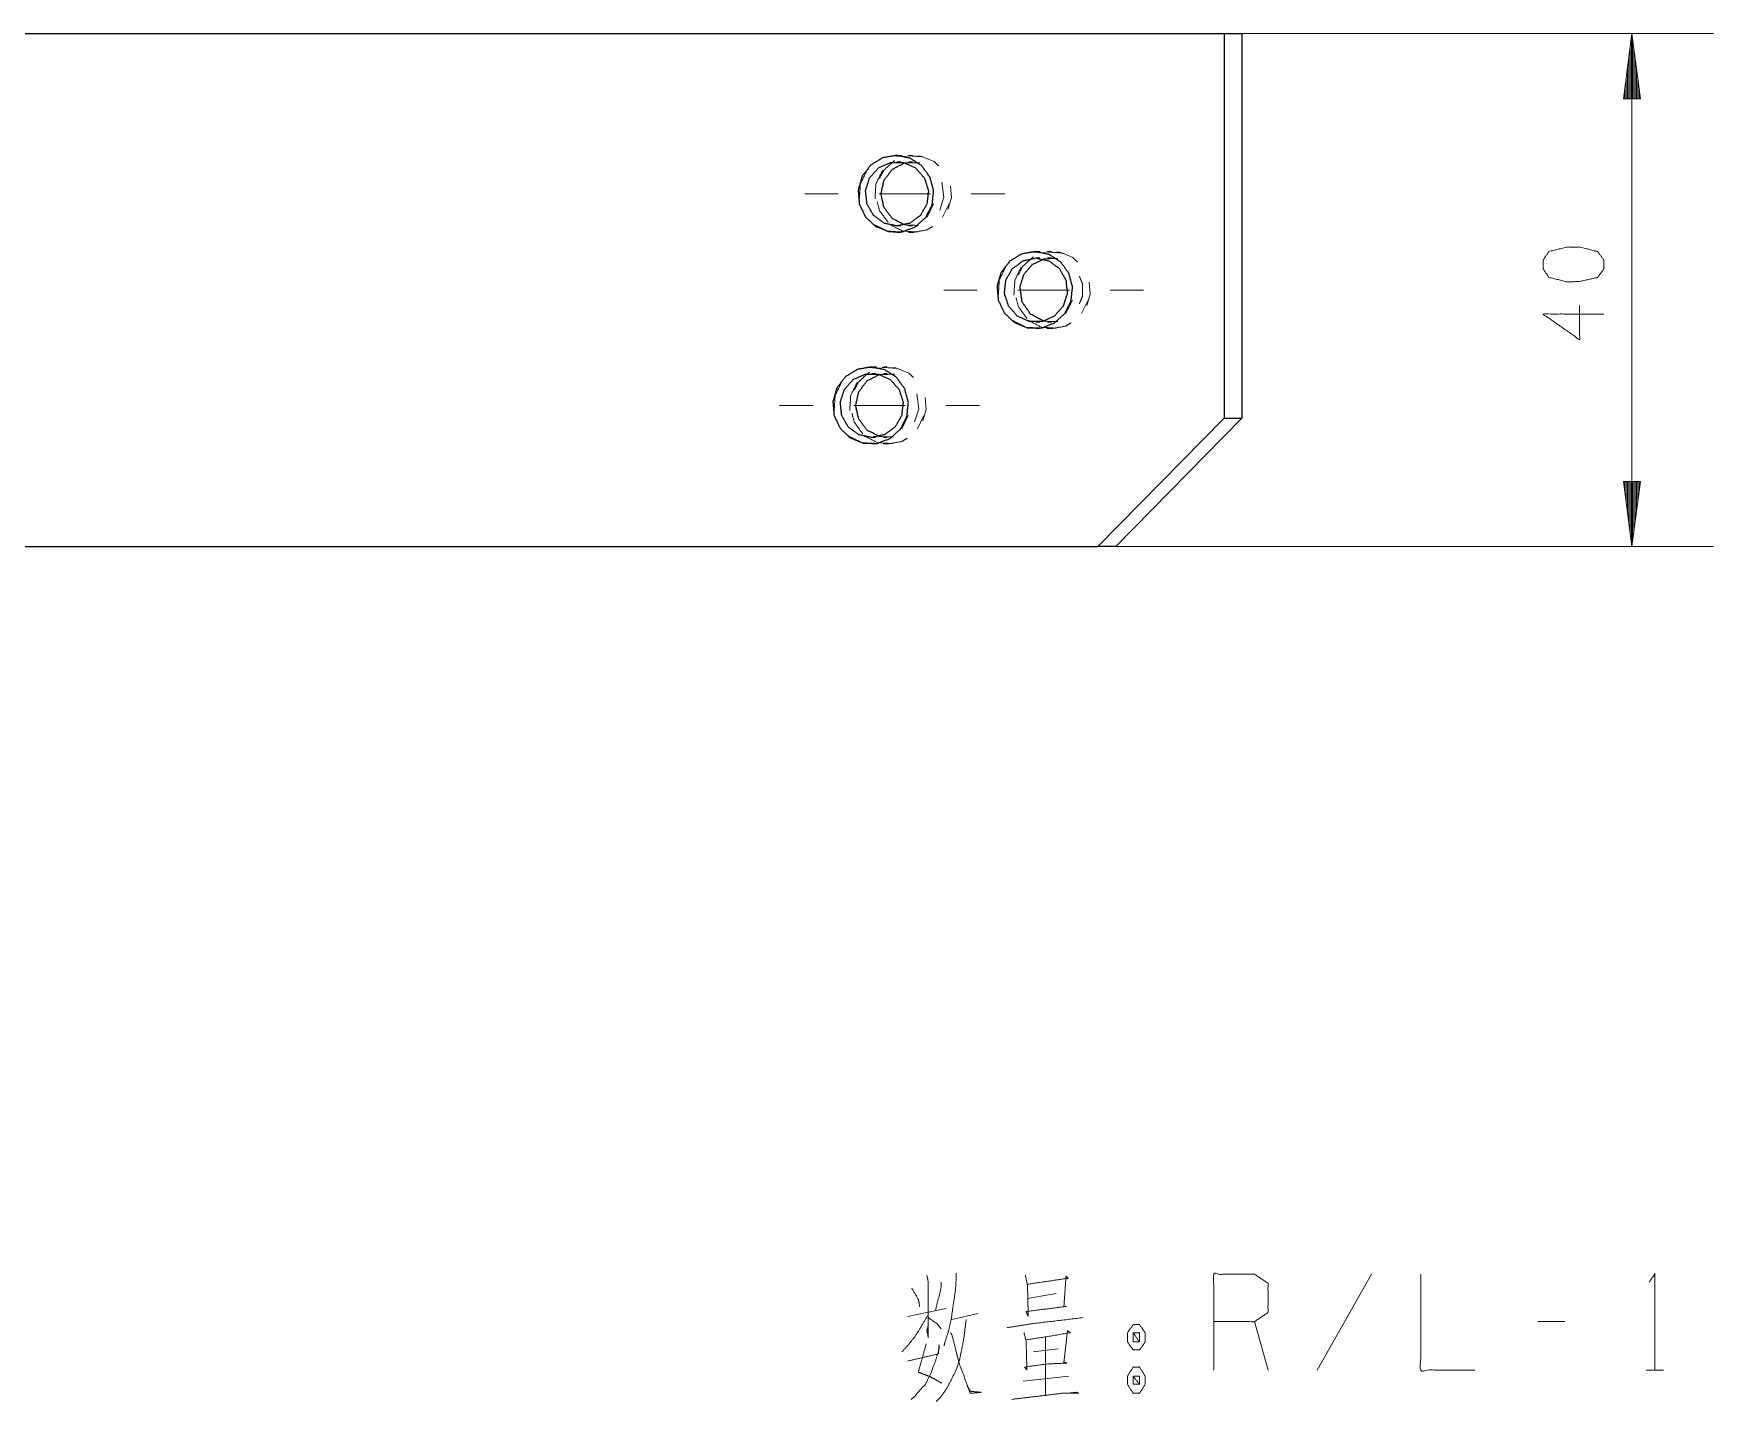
# Model space of a CAD drawing. Header units: millimetres. Extents: x 0 to 420, y 0 to 297.
# Drawn here: x 285.4 to 350.9, y 60.7 to 114 of the extents above; entities that cross this region are included whole.
import ezdxf

# ---------------------------------------------------------------- set-up
doc = ezdxf.new("R2010")
doc.units = ezdxf.units.MM
doc.layers.add('1', color=7, linetype='Continuous', true_color=0xffffff)

msp = doc.modelspace()

# ---------------------------------------------------------------- linework, layer by layer
at = {"layer": '1', "color": 30, "linetype": 'Continuous', "lineweight": 25}
for p, q in [((241.29, 114.036), (331.825, 114.036)), ((331.825, 114.036), (332.519, 114.036)), ((331.825, 114.036), (331.825, 99.036)), ((332.519, 114.036), (332.519, 99.036)), ((326.901, 94.036), (331.825, 99.036)), ((332.519, 99.036), (327.595, 94.036)), ((331.825, 99.036), (332.519, 99.036)), ((241.29, 94.036), (326.901, 94.036)), ((327.595, 94.036), (326.901, 94.036))]:
    msp.add_line(p, q, dxfattribs=at)
at = {"layer": '1', "color": 13, "linetype": 'Continuous', "lineweight": 18}
for p, q in [((331.825, 114.036), (350.902, 114.036)), ((347.727, 114.036), (347.393, 111.496)), ((348.062, 111.496), (347.727, 114.036)), ((347.727, 114.036), (347.727, 94.036)), ((347.651, 111.496), (347.651, 113.457)), ((347.702, 111.496), (347.702, 113.843)), ((347.753, 111.496), (347.753, 113.843)), ((347.803, 111.496), (347.803, 113.457)), ((347.549, 111.496), (347.549, 112.685)), ((347.6, 111.496), (347.6, 113.071)), ((347.854, 111.496), (347.854, 113.071)), ((347.905, 111.496), (347.905, 112.685)), ((347.499, 111.496), (347.499, 112.299)), ((347.956, 111.496), (347.956, 112.299)), ((347.393, 111.496), (348.062, 111.496)), ((347.397, 111.496), (347.397, 111.527)), ((347.397, 111.496), (347.397, 111.527)), ((347.448, 111.496), (347.448, 111.913)), ((348.007, 111.496), (348.007, 111.913)), ((348.057, 111.496), (348.057, 111.527)), ((348.057, 111.496), (348.057, 111.527)), ((347.393, 96.576), (347.727, 94.036)), ((348.062, 96.576), (347.393, 96.576)), ((347.397, 96.576), (347.397, 96.544)), ((347.397, 96.576), (347.397, 96.544)), ((347.448, 96.576), (347.448, 96.158)), ((347.499, 96.576), (347.499, 95.772)), ((347.549, 96.576), (347.549, 95.386)), ((347.6, 96.576), (347.6, 95)), ((347.651, 96.576), (347.651, 94.614)), ((347.702, 96.576), (347.702, 94.228)), ((347.727, 94.036), (348.062, 96.576)), ((347.753, 96.576), (347.753, 94.228)), ((347.803, 96.576), (347.803, 94.614)), ((347.854, 96.576), (347.854, 95)), ((347.905, 96.576), (347.905, 95.386)), ((347.956, 96.576), (347.956, 95.772)), ((348.007, 96.576), (348.007, 96.158)), ((348.057, 96.576), (348.057, 96.544)), ((348.057, 96.576), (348.057, 96.544)), ((326.901, 94.036), (350.902, 94.036))]:
    msp.add_line(p, q, dxfattribs=at)
at = {"layer": '1', "color": 43, "linetype": 'Continuous', "lineweight": 18}
for p, q in [((319.217, 109.036), (319.065, 109.036)), ((319.25, 109.286), (319.109, 109.286)), ((319.673, 109.036), (319.521, 109.036)), ((319.673, 109.286), (319.532, 109.286)), ((320.819, 108.241), (320.898, 107.655)), ((321.186, 107.629), (321.149, 108.092)), ((320.898, 107.655), (320.734, 107.154)), ((321.055, 107.183), (321.186, 107.629)), ((320.492, 107.397), (320.239, 106.875)), ((321.1, 107.397), (320.847, 106.875)), ((319.065, 106.536), (319.217, 106.536)), ((319.217, 106.286), (319.065, 106.286)), ((319.521, 106.536), (319.673, 106.536)), ((319.673, 106.286), (319.521, 106.286)), ((324.482, 105.536), (324.634, 105.536)), ((324.938, 105.536), (325.09, 105.536)), ((324.634, 105.286), (324.482, 105.286)), ((325.09, 105.286), (324.938, 105.286)), ((326.602, 103.879), (326.566, 104.342)), ((325.655, 103.125), (325.909, 103.647)), ((326.263, 103.125), (326.517, 103.647)), ((326.471, 103.433), (326.602, 103.879)), ((324.482, 102.786), (324.634, 102.786)), ((324.482, 102.536), (324.623, 102.536)), ((324.905, 102.536), (325.046, 102.536)), ((324.938, 102.786), (325.09, 102.786)), ((318.265, 101.036), (318.124, 101.036)), ((318.688, 101.036), (318.547, 101.036)), ((318.233, 100.786), (318.081, 100.786)), ((318.688, 100.786), (318.537, 100.786)), ((319.834, 99.991), (319.913, 99.405)), ((320.201, 99.379), (320.164, 99.842)), ((319.508, 99.147), (319.254, 98.625)), ((319.913, 99.405), (319.75, 98.904)), ((320.115, 99.147), (319.862, 98.625)), ((320.07, 98.933), (320.201, 99.379)), ((318.081, 98.286), (318.233, 98.286)), ((318.537, 98.286), (318.688, 98.286)), ((318.233, 98.036), (318.081, 98.036)), ((318.688, 98.036), (318.537, 98.036))]:
    msp.add_line(p, q, dxfattribs=at)
at = {"layer": '1', "color": 252, "linetype": 'Continuous', "lineweight": 18}
for p, q in [((316.779, 107.786), (315.472, 107.786)), ((323.266, 107.786), (321.96, 107.786)), ((320.889, 104.036), (322.195, 104.036)), ((327.377, 104.036), (328.683, 104.036)), ((315.794, 99.536), (314.487, 99.536)), ((322.282, 99.536), (320.975, 99.536))]:
    msp.add_line(p, q, dxfattribs=at)
at = {"layer": '1', "color": 95, "linetype": 'Continuous', "lineweight": 18}
for p, q in [((337.569, 65.664), (335.454, 61.924)), ((324.156, 64.72), (325.27, 64.916)), ((319.481, 64.011), (320.984, 64.326)), ((321.207, 63.893), (322.237, 64.129)), ((333.534, 61.924), (333.006, 63.814)), ((345.111, 63.814), (344.053, 63.814)), ((324.852, 63.224), (324.852, 60.94)), ((324.379, 62.633), (325.353, 62.751)), ((323.989, 61.491), (325.771, 61.688)), ((348.283, 61.924), (348.951, 61.924))]:
    msp.add_line(p, q, dxfattribs=at)
at = {"layer": '1', "color": 30, "linetype": 'Continuous', "lineweight": 25}
for points, knots in [([(317.553, 107.942), (317.708, 108.471), (318.04, 108.906), (318.505, 109.191), (319.04, 109.285), (319.573, 109.177), (320.031, 108.882), (320.352, 108.438), (320.495, 107.906), (320.438, 107.357), (320.19, 106.867), (319.784, 106.501), (319.276, 106.308), (318.733, 106.315), (318.229, 106.52), (317.832, 106.896), (317.596, 107.393), (317.553, 107.942)], [0, 0, 0.0592, 0.118137, 0.17675, 0.235149, 0.293557, 0.352189, 0.411148, 0.47036, 0.529622, 0.588709, 0.64748, 0.705964, 0.764337, 0.822835, 0.881629, 0.940732, 1, 1]), ([(317.841, 107.916), (317.895, 107.399), (318.151, 106.949), (318.565, 106.644), (319.065, 106.536), (319.566, 106.644), (319.98, 106.949), (320.236, 107.399), (320.29, 107.916), (320.132, 108.411), (319.789, 108.797), (319.321, 109.008), (318.81, 109.008), (318.342, 108.797), (317.999, 108.411), (317.841, 107.916)], [0, 0, 0.067164, 0.134087, 0.200595, 0.266796, 0.332997, 0.399505, 0.466428, 0.533592, 0.600673, 0.667393, 0.733719, 0.799875, 0.8662, 0.93292, 1, 1]), ([(319.369, 106.574), (318.89, 106.821), (318.56, 107.253), (318.442, 107.786), (318.56, 108.318), (318.89, 108.75), (319.369, 108.997)], [0, 0, 0.165675, 0.33242, 0.499999, 0.667579, 0.834322, 1, 1]), ([(322.969, 104.192), (323.124, 104.721), (323.457, 105.156), (323.922, 105.441), (324.457, 105.535), (324.989, 105.427), (325.447, 105.132), (325.769, 104.688), (325.911, 104.156), (325.854, 103.607), (325.606, 103.117), (325.201, 102.751), (324.692, 102.558), (324.149, 102.565), (323.645, 102.77), (323.249, 103.146), (323.013, 103.643), (322.969, 104.192)], [0, 0, 0.0592, 0.118137, 0.176751, 0.235151, 0.293557, 0.352191, 0.411148, 0.470361, 0.529624, 0.588709, 0.647481, 0.705965, 0.764337, 0.822836, 0.881629, 0.940734, 1, 1]), ([(325.706, 103.905), (325.653, 104.422), (325.397, 104.872), (324.983, 105.177), (324.482, 105.286), (323.981, 105.177), (323.567, 104.872), (323.311, 104.422), (323.258, 103.905), (323.416, 103.411), (323.758, 103.024), (324.226, 102.813), (324.738, 102.813), (325.206, 103.024), (325.548, 103.411), (325.706, 103.905)], [0, 0, 0.067166, 0.134087, 0.200598, 0.266799, 0.332997, 0.399507, 0.46643, 0.533595, 0.600674, 0.667396, 0.733722, 0.799875, 0.8662, 0.932921, 1, 1]), ([(323.865, 104.166), (324.015, 104.646), (324.34, 105.027), (324.786, 105.247)], [0, 0, 0.335118, 0.668532, 1, 1]), ([(324.786, 102.824), (324.274, 103.1), (323.942, 103.583), (323.865, 104.166)], [0, 0, 0.331267, 0.664853, 1, 1]), ([(316.568, 99.692), (316.723, 100.221), (317.056, 100.656), (317.521, 100.941), (318.055, 101.035), (318.588, 100.927), (319.046, 100.632), (319.368, 100.188), (319.51, 99.656), (319.453, 99.107), (319.205, 98.617), (318.799, 98.251), (318.291, 98.058), (317.748, 98.065), (317.244, 98.27), (316.848, 98.646), (316.612, 99.143), (316.568, 99.692)], [0, 0, 0.059199, 0.118137, 0.17675, 0.235148, 0.293557, 0.352189, 0.411148, 0.470359, 0.529622, 0.588709, 0.64748, 0.705964, 0.764336, 0.822835, 0.881629, 0.940732, 1, 1]), ([(316.856, 99.666), (316.91, 99.149), (317.166, 98.699), (317.58, 98.394), (318.081, 98.286), (318.581, 98.394), (318.996, 98.699), (319.251, 99.149), (319.305, 99.666), (319.147, 100.161), (318.804, 100.547), (318.337, 100.758), (317.825, 100.758), (317.357, 100.547), (317.015, 100.161), (316.856, 99.666)], [0, 0, 0.067164, 0.134087, 0.200596, 0.266797, 0.332997, 0.399506, 0.466429, 0.533594, 0.600673, 0.667393, 0.733719, 0.799875, 0.866201, 0.932922, 1, 1]), ([(318.384, 98.324), (317.905, 98.571), (317.575, 99.003), (317.457, 99.536), (317.575, 100.068), (317.905, 100.5), (318.385, 100.747)], [0, 0, 0.165673, 0.332421, 0.5, 0.66758, 0.834322, 1, 1])]:
    msp.add_open_spline(points, degree=1, knots=knots, dxfattribs=at)
at = {"layer": '1', "color": 43, "linetype": 'Continuous', "lineweight": 18}
for points, knots in [([(318.976, 109.079), (318.955, 109.071), (318.549, 108.704), (318.386, 108.383)], [0, 0, 0.025197, 0.612905, 1, 1]), ([(318.869, 109.271), (318.873, 109.273), (319.448, 109.234)], [0, 0, 0.006781, 1, 1]), ([(319.369, 108.997), (319.956, 109.002), (319.96, 109)], [0, 0, 0.992866, 1, 1]), ([(319.477, 109.271), (319.48, 109.273), (320.056, 109.234)], [0, 0, 0.006781, 1, 1]), ([(320.693, 108.877), (320.51, 109.051), (320.006, 109.257), (319.873, 109.258)], [0, 0, 0.271645, 0.856631, 1, 1]), ([(317.601, 107.591), (317.639, 108.174), (317.89, 108.692)], [0, 0, 0.503343, 1, 1]), ([(318.209, 107.591), (318.246, 108.174), (318.498, 108.692)], [0, 0, 0.503338, 1, 1]), ([(318.293, 107.483), (318.386, 107.134), (318.708, 106.69), (318.725, 106.679)], [0, 0, 0.388517, 0.978108, 1, 1]), ([(319.258, 106.298), (319.258, 106.298), (318.683, 106.337), (318.166, 106.596), (318.162, 106.6)], [0, 0, 0.000056, 0.496663, 0.994759, 1, 1]), ([(319.866, 106.298), (319.866, 106.298), (319.291, 106.337), (318.774, 106.596), (318.77, 106.6)], [0, 0, 0.00004, 0.496666, 0.994748, 1, 1]), ([(319.896, 106.557), (319.893, 106.556), (319.369, 106.574)], [0, 0, 0.006081, 1, 1]), ([(319.563, 106.313), (319.698, 106.286), (320.233, 106.38), (320.446, 106.51)], [0, 0, 0.148497, 0.732493, 1, 1]), ([(324.864, 105.484), (324.289, 105.523), (324.285, 105.521)], [0, 0, 0.993253, 1, 1]), ([(325.472, 105.484), (324.897, 105.523), (324.893, 105.521)], [0, 0, 0.993219, 1, 1]), ([(326.109, 105.127), (325.926, 105.301), (325.422, 105.507), (325.289, 105.508)], [0, 0, 0.271645, 0.856631, 1, 1]), ([(323.307, 104.942), (323.055, 104.424), (323.017, 103.841)], [0, 0, 0.496666, 1, 1]), ([(323.915, 104.942), (323.663, 104.424), (323.625, 103.841)], [0, 0, 0.496661, 1, 1]), ([(324.393, 105.329), (324.371, 105.321), (323.965, 104.954), (323.803, 104.633)], [0, 0, 0.025193, 0.612909, 1, 1]), ([(324.786, 105.247), (325.28, 105.271), (325.341, 105.247)], [0, 0, 0.883018, 1, 1]), ([(326.176, 104.571), (326.296, 104.287), (326.296, 103.785), (326.176, 103.5)], [0, 0, 0.275849, 0.72415, 1, 1]), ([(323.71, 103.733), (323.803, 103.384), (324.125, 102.94), (324.142, 102.929)], [0, 0, 0.388519, 0.978096, 1, 1]), ([(323.579, 102.85), (323.583, 102.846), (324.1, 102.587), (324.675, 102.548), (324.675, 102.548)], [0, 0, 0.005252, 0.503335, 0.999944, 1, 1]), ([(324.186, 102.85), (324.19, 102.846), (324.707, 102.587), (325.283, 102.548), (325.283, 102.548)], [0, 0, 0.005241, 0.503337, 0.999944, 1, 1]), ([(325.341, 102.824), (325.28, 102.801), (324.786, 102.824)], [0, 0, 0.116983, 1, 1]), ([(324.98, 102.563), (325.115, 102.536), (325.65, 102.63), (325.862, 102.76)], [0, 0, 0.148519, 0.732497, 1, 1]), ([(317.884, 101.021), (317.888, 101.023), (318.463, 100.984)], [0, 0, 0.006781, 1, 1]), ([(318.492, 101.021), (318.496, 101.023), (319.071, 100.984)], [0, 0, 0.006781, 1, 1]), ([(319.708, 100.627), (319.525, 100.801), (319.021, 101.006), (318.888, 101.008)], [0, 0, 0.271652, 0.856632, 1, 1]), ([(316.616, 99.341), (316.654, 99.924), (316.906, 100.442)], [0, 0, 0.503334, 1, 1]), ([(317.224, 99.341), (317.262, 99.924), (317.513, 100.442)], [0, 0, 0.50333, 1, 1]), ([(317.992, 100.829), (317.97, 100.821), (317.564, 100.454), (317.402, 100.133)], [0, 0, 0.025197, 0.612905, 1, 1]), ([(318.385, 100.747), (318.971, 100.752), (318.975, 100.75)], [0, 0, 0.992874, 1, 1]), ([(317.308, 99.233), (317.402, 98.884), (317.723, 98.44), (317.74, 98.429)], [0, 0, 0.388517, 0.978108, 1, 1]), ([(318.274, 98.048), (318.274, 98.048), (317.698, 98.087), (317.181, 98.346), (317.177, 98.35)], [0, 0, 0.000056, 0.496661, 0.994759, 1, 1]), ([(318.881, 98.048), (318.881, 98.048), (318.306, 98.087), (317.789, 98.346), (317.785, 98.35)], [0, 0, 0.00004, 0.496664, 0.994748, 1, 1]), ([(318.911, 98.307), (318.908, 98.306), (318.384, 98.324)], [0, 0, 0.006081, 1, 1]), ([(318.578, 98.063), (318.714, 98.036), (319.248, 98.13), (319.461, 98.26)], [0, 0, 0.148497, 0.732493, 1, 1])]:
    msp.add_open_spline(points, degree=1, knots=knots, dxfattribs=at)
at = {"layer": '1', "color": 252, "linetype": 'Continuous', "lineweight": 18}
for points in [[(320.373, 107.786), (320.091, 107.786), (318.647, 107.786), (318.366, 107.786)], [(323.783, 104.036), (324.064, 104.036), (325.508, 104.036), (325.789, 104.036)], [(319.388, 99.536), (319.107, 99.536), (317.663, 99.536), (317.381, 99.536)]]:
    msp.add_open_spline(points, degree=1, knots=[0, 0, 0.140149, 0.859851, 1, 1], dxfattribs=at)
at = {"layer": '1', "color": 95, "linetype": 'Continuous', "lineweight": 18}
for points, knots in [([(346.635, 105.202), (346.385, 105.538), (345.685, 105.714), (345.21, 105.714), (344.485, 105.538), (344.26, 105.202), (344.26, 104.866), (344.485, 104.53), (345.21, 104.353), (345.685, 104.371), (346.385, 104.53), (346.635, 104.866), (346.635, 105.202)], [0, 0, 0.067525, 0.183972, 0.260583, 0.380942, 0.446141, 0.500306, 0.565504, 0.685864, 0.762527, 0.87831, 0.945835, 1, 1]), ([(345.685, 103.438), (345.685, 102.095), (344.26, 103.102), (346.635, 103.102)], [0, 0, 0.24587, 0.565295, 1, 1]), ([(320.233, 65.625), (320.288, 65.35), (320.288, 63.184), (320.233, 63.46), (320.288, 63.696)], [0, 0, 0.094654, 0.823643, 0.918297, 1, 1]), ([(321.374, 65.704), (321.374, 65.468), (321.346, 65.035), (321.262, 64.483), (321.179, 63.893), (321.068, 63.42), (320.928, 62.987), (320.901, 62.869)], [0, 0, 0.08186, 0.232244, 0.425428, 0.632113, 0.800316, 0.95795, 1, 1]), ([(324.073, 65.625), (324.156, 65.231), (324.184, 64.011), (324.101, 64.208), (325.659, 64.405), (325.576, 64.405), (325.659, 65.586), (325.743, 65.507), (324.156, 65.271)], [0, 0, 0.062937, 0.253846, 0.287285, 0.53298, 0.54604, 0.731203, 0.749152, 1, 1]), ([(331.419, 61.924), (331.419, 65.664), (333.006, 65.664), (333.534, 65.31), (333.534, 64.168), (333.006, 63.814), (331.419, 63.814)], [0, 0, 0.40095, 0.571034, 0.639277, 0.761673, 0.829915, 1, 1]), ([(339.489, 65.664), (339.489, 61.924), (341.604, 61.924)], [0, 0, 0.638733, 1, 1]), ([(348.394, 65.35), (348.617, 65.664), (348.617, 61.924)], [0, 0, 0.093487, 1, 1]), ([(319.648, 65.113), (319.899, 64.68), (319.954, 64.405)], [0, 0, 0.640221, 1, 1]), ([(320.789, 65.35), (320.789, 65.153), (320.567, 64.247)], [0, 0, 0.174307, 1, 1]), ([(320.26, 64.05), (320.01, 63.617), (319.759, 63.224), (319.509, 62.909), (319.258, 62.633)], [0, 0, 0.287232, 0.555134, 0.786184, 1, 1]), ([(320.288, 63.972), (320.622, 63.735), (320.789, 63.538)], [0, 0, 0.613121, 1, 1]), ([(321.763, 63.893), (321.68, 63.224), (321.596, 62.751), (321.513, 62.357), (321.402, 62.003), (321.179, 61.531), (320.984, 61.176), (320.761, 60.861), (320.594, 60.704)], [0, 0, 0.194371, 0.33263, 0.448612, 0.555645, 0.706159, 0.82269, 0.933847, 1, 1]), ([(323.349, 63.578), (324.351, 63.735), (326.327, 63.972)], [0, 0, 0.337588, 1, 1]), ([(328.525, 63.696), (328.275, 63.696), (328.052, 63.381), (328.052, 63.027), (328.275, 62.712), (328.525, 62.712), (328.748, 63.027), (328.748, 63.381), (328.525, 63.696)], [0, 0, 0.091007, 0.23114, 0.359866, 0.5, 0.591007, 0.731142, 0.859867, 1, 1]), ([(319.481, 62.279), (320.678, 62.554), (320.706, 62.909), (320.706, 62.751), (320.567, 62.279), (320.372, 61.767), (320.177, 61.373), (319.954, 61.137), (319.759, 60.901), (319.62, 60.783)], [0, 0, 0.304471, 0.392579, 0.431618, 0.55371, 0.689472, 0.798367, 0.878841, 0.954749, 1, 1]), ([(320.205, 62.948), (319.899, 61.846), (320.093, 61.767), (320.316, 61.688), (320.539, 61.57), (320.817, 61.413)], [0, 0, 0.529111, 0.626299, 0.735523, 0.852097, 1, 1]), ([(321.151, 63.381), (321.207, 63.302), (321.485, 62.2), (321.68, 61.688), (321.875, 61.137), (321.93, 61.019), (322.348, 61.058), (321.93, 61.098), (321.791, 61.334)], [0, 0, 0.026718, 0.341741, 0.493479, 0.655458, 0.691636, 0.807835, 0.924034, 1, 1]), ([(324.017, 63.381), (324.101, 63.066), (324.128, 62.121), (324.128, 61.924), (324.045, 62.042), (324.908, 62.161), (325.687, 62.2), (325.576, 62.239), (325.715, 63.46), (325.826, 63.381), (324.88, 63.224), (324.101, 63.105)], [0, 0, 0.050173, 0.195729, 0.226039, 0.248311, 0.382414, 0.502573, 0.520756, 0.709901, 0.730898, 0.878624, 1, 1]), ([(328.275, 63.027), (328.525, 63.027), (328.275, 63.381), (328.275, 63.027)], [0, 0, 0.241156, 0.658897, 1, 1]), ([(328.525, 63.027), (328.525, 63.381), (328.275, 63.381)], [0, 0, 0.585827, 1, 1]), ([(328.748, 61.688), (328.525, 62.042), (328.275, 62.042), (328.052, 61.688), (328.052, 61.373), (328.275, 61.019), (328.525, 61.019), (328.748, 61.373), (328.748, 61.688)], [0, 0, 0.1492, 0.23851, 0.387711, 0.499998, 0.6492, 0.73851, 0.887712, 1, 1]), ([(328.275, 61.688), (328.275, 61.373), (328.525, 61.373)], [0, 0, 0.556989, 1, 1]), ([(328.525, 61.688), (328.275, 61.688), (328.525, 61.373), (328.525, 61.688)], [0, 0, 0.258816, 0.674596, 1, 1]), ([(323.544, 60.783), (324.852, 60.94), (325.492, 61.019), (326.16, 61.019), (326.077, 61.058), (325.659, 61.019)], [0, 0, 0.419323, 0.624583, 0.837169, 0.866543, 1, 1])]:
    msp.add_open_spline(points, degree=1, knots=knots, dxfattribs=at)

doc.saveas('drawing.dxf')
